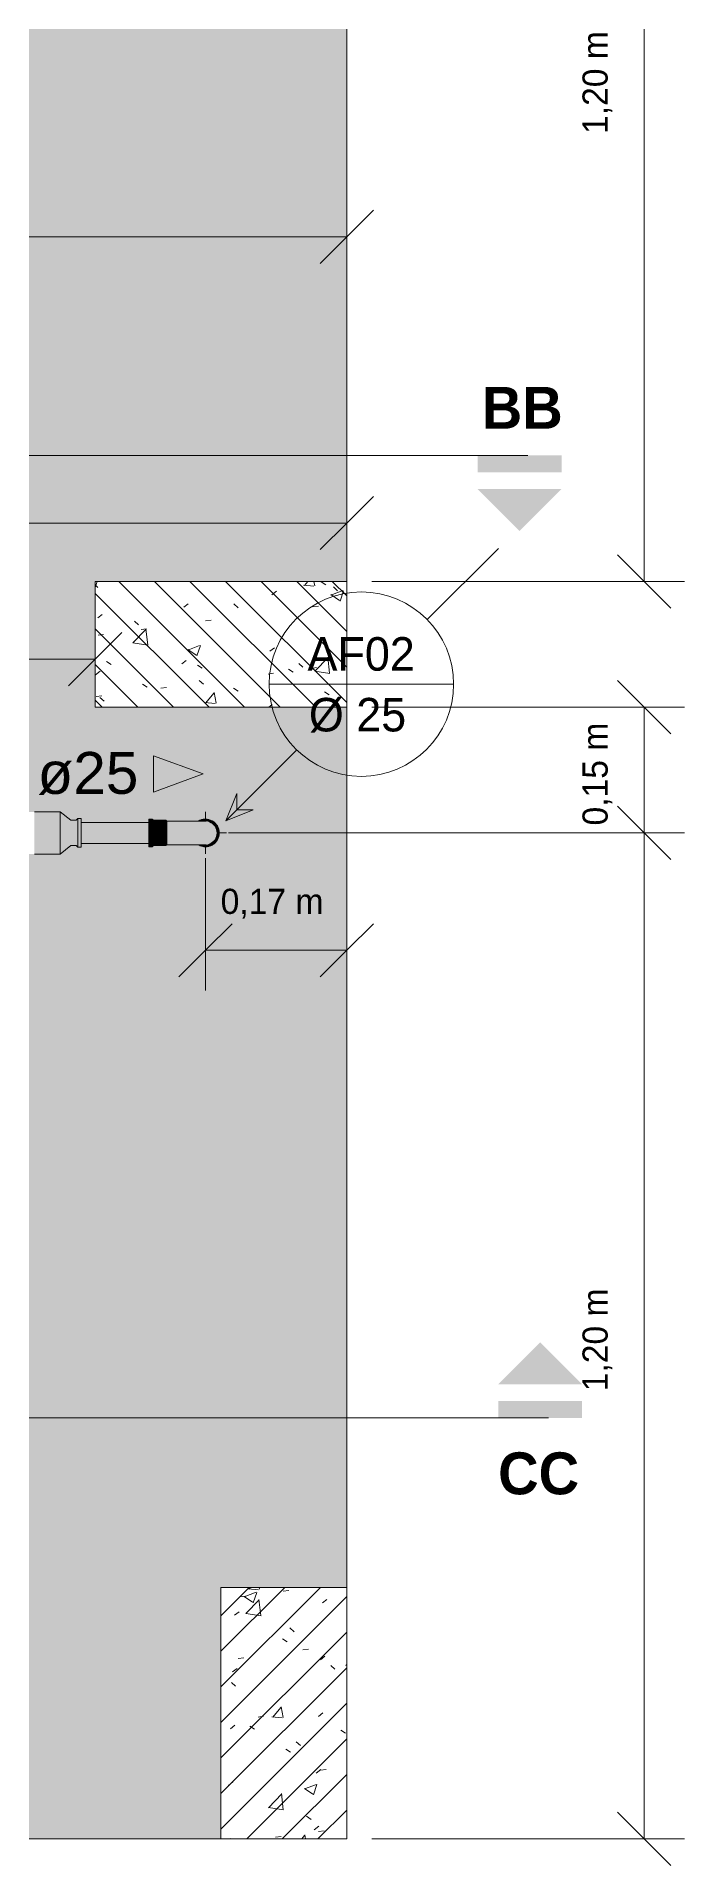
# Model space of a CAD drawing. Header units: metres. Extents: x 15 to 69.3, y -12.4 to 16.4.
# Drawn here: x 23.216 to 23.988, y 11.896 to 14.078 of the extents above; entities that cross this region are included whole.
import ezdxf

# ---------------------------------------------------------------- set-up
doc = ezdxf.new("R2010")
doc.units = ezdxf.units.M
for name, color, linetype, lineweight in [('A-ANNO-DIMS', 7, 'Continuous', 5), ('A-ANNO-DIMS-20', 7, 'Continuous', 5), ('A-ANNO-NOTE', 7, 'Continuous', 5), ('A-DETL', 7, 'Continuous', 5), ('A-DETL-GENF', 7, 'Continuous', 5), ('G-ANNO-SYMB', 7, 'Continuous', 5), ('G-ANNO-TEXT', 7, 'Continuous', 5), ('P-PIPE', 7, 'Continuous', 5), ('P-PIPE-CNTR', 7, 'Continuous', 5), ('P-PIPE-IDEN', 7, 'Continuous', 5), ('S-COLS', 7, 'Continuous', 5)]:
    doc.layers.add(name, color=color, linetype=linetype, lineweight=lineweight)
doc.layers.add('A-FLOR', color=7, linetype='Continuous', lineweight=9, true_color=0x007f00)
doc.styles.add('Arial', font='arial.ttf', dxfattribs={"height": 0.05})
doc.styles.add('Century Gothic', font='GOTHIC.TTF', dxfattribs={"height": 0.04})
doc.styles.add('Century Gothic_1', font='GOTHIC.TTF', dxfattribs={"height": 0.03})
doc.styles.add('Century Gothic_B', font='GOTHICB.TTF', dxfattribs={"height": 0.05})
doc.dimstyles.new('Setores_1_5', dxfattribs={"dimscale": 0.3048, "dimtxt": 0.031325, "dimasz": 0.208333, "dimexe": 0.15748, "dimexo": 0.098425, "dimgap": 0.114829, "dimtad": 1, "dimrnd": 0.01, "dimzin": 0, "dimdsep": 46, "dimtxsty": 'Century Gothic_1', "dimblk1": 'OBLIQUE', "dimblk2": 'OBLIQUE', "dimsah": 1, "dimcen": 0.09, "dimazin": 0, "dimtfac": 1, "dimtdec": 4, "dimtix": 1, "dimtmove": 0, "dimatfit": 3, "dimfxl": 1, "dimtvp": 1, "dimtolj": 1, "dimtzin": 0, "dimarcsym": 2})
pattern_1 = [(50, (5.07533, 0), (0.14575316, -0.01275165), [0.01524, -0.16764]), (355, (5.07533, 0), (-0.0281956, 0.152849), [0.01219, -0.13411]), (100.451, (5.08748, -0.00106), (0.1175571, 0.1400984), [0.01295, -0.14247]), (46.184, (5.07533, 0.04064), (0.2168615, -0.0336392), [0.02286, -0.25146]), (96.636, (5.0934, 0.03784), (0.1899178, 0.1979433), [0.01943, -0.21371]), (351.184, (5.07533, 0.04064), (0.1899206, 0.197941), [0.01829, -0.20117]), (21, (5.09565, 0.03048), (0.12129647, -0.0818154), [0.01524, -0.16764]), (326, (5.09565, 0.03048), (0.0494422, 0.1473543), [0.01219, -0.13411]), (71.451, (5.10576, 0.02366), (0.1707388, 0.06554), [0.01295, -0.14247]), (37.5, (5.07533, 0), (0.00247227, 0.06764328), [0.00671, -0.12578, 0.00671, -0.12944, -0.13462]), (37.5, (5.07533, 0), (0.00247227, 0.06764328), [-0.26863, 0.00671, -0.12791]), (7.5, (5.07533, 0), (0.05345655, 0.08014312), [0.00671, -0.07092, 0.00671, -0.12273, -0.05131]), (7.5, (5.07533, 0), (0.05345655, 0.08014312), [-0.20706, 0.00671, -0.0446]), (327.5, (5.03002, 0), (0.10847647, -0.00458194), [0.00671, -0.04409, 0.00671, -0.15179, -0.21031]), (327.5, (5.03002, 0), (0.10847647, -0.00458194), [-0.2093, 0.00671, -0.20361]), (317.5, (5.0097, 0), (0.11850734, 0.02034188), [0.00671, -0.05933, 0.00671, -0.09855, -0.14935]), (317.5, (5.0097, 0), (0.11850734, 0.02034188), [-0.1713, 0.00671, -0.14265])]

# ---------------------------------------------------------------- blocks, each defined once
blk = doc.blocks.new('Pilar retangular - 15 x 30 cm-V13-NÍVEL CAIXA D_ÁGUA')
at = {"layer": 'S-COLS', "true_color": 0xaaaaaa}
h = blk.add_hatch(dxfattribs=at)
h.set_pattern_fill('FP_1', color=253, style=0, pattern_type=2)
h.set_pattern_definition([(45, (0.08564, 0.00177), (-0.021213, 0.021213), [])])
h.paths.add_polyline_path([(0.075, -0.15), (0.075, 0.15), (-0.075, 0.15), (-0.075, -0.15)])
at = {"layer": 'A-DETL-GENF', "color": 253, "true_color": 0xaaaaaa}
for p, q in [((0.075, 0.15), (-0.075, 0.15)), ((-0.075, 0.15), (-0.075, -0.15)), ((0.075, -0.15), (0.075, 0.15)), ((-0.075, -0.15), (0.075, -0.15))]:
    blk.add_line(p, q, dxfattribs=at)
at = {"layer": 'S-COLS', "color": 253, "true_color": 0xaaaaaa}
for p, q in [((-0.075, 0.15), (0.075, 0.15)), ((-0.075, -0.15), (-0.075, 0.15)), ((0.075, 0.15), (0.075, -0.15)), ((0.075, -0.15), (-0.075, -0.15))]:
    blk.add_line(p, q, dxfattribs=at)
blk = doc.blocks.new('AF_Soldavel_Curva 45_90 - Standard-3502160-NÍVEL CAIXA D_ÁGUA')
at = {"layer": 'P-PIPE', "true_color": 0xe06060}
for points in [[(18.2787, 13.1278), (18.2787, 13.1441), (18.2747, 13.1443), (18.2747, 13.1278)], [(18.2801, 13.1278), (18.2799, 13.1429), (18.2787, 13.1441), (18.2787, 13.1278)], [(18.2951, 13.1278), (18.2951, 13.1427), (18.2801, 13.1427), (18.2801, 13.1278), (18.2881, 13.1278)], [(18.2962, 13.1278), (18.296, 13.1418), (18.2951, 13.1427), (18.2951, 13.1278)], [(18.3546, 13.1278), (18.3562, 13.1278), (18.355, 13.1331), (18.3529, 13.1368), (18.3486, 13.1401), (18.3446, 13.1416), (18.3399, 13.1418), (18.3023, 13.1417), (18.2962, 13.1416), (18.2962, 13.1278), (18.3542, 13.1278)], [(18.3572, 13.1278), (18.3586, 13.1278), (18.3573, 13.134), (18.3548, 13.1384), (18.3504, 13.1421), (18.3446, 13.1441), (18.3389, 13.1439), (18.3336, 13.1418), (18.3376, 13.142), (18.3399, 13.1427), (18.3454, 13.1425), (18.3498, 13.1408), (18.354, 13.137), (18.3564, 13.1326), (18.3569, 13.1298)], [(18.3572, 13.1278), (18.3563, 13.133), (18.3533, 13.1378), (18.3491, 13.1411), (18.3446, 13.1427), (18.3389, 13.1425), (18.3376, 13.1418), (18.3446, 13.1416), (18.3494, 13.1398), (18.3532, 13.1363), (18.3553, 13.1326), (18.3562, 13.1278), (18.3568, 13.1278)], [(18.2747, 13.1113), (18.2787, 13.1116), (18.2787, 13.1278), (18.2747, 13.1278), (18.2747, 13.1116)], [(18.2787, 13.1116), (18.2801, 13.1129), (18.2801, 13.1278), (18.2787, 13.1278), (18.2787, 13.1119)], [(18.2801, 13.1129), (18.2951, 13.1129), (18.2951, 13.1278), (18.2801, 13.1278), (18.2801, 13.1135)], [(18.2951, 13.1129), (18.2962, 13.114), (18.2962, 13.1278), (18.2951, 13.1278), (18.2951, 13.1138)], [(18.3315, 13.1138), (18.3446, 13.114), (18.3497, 13.1161), (18.353, 13.119), (18.3554, 13.1235), (18.3562, 13.1278), (18.2962, 13.1278), (18.2962, 13.114), (18.3282, 13.1138), (18.3301, 13.1138)], [(18.3393, 13.1116), (18.3454, 13.1117), (18.3504, 13.1135), (18.355, 13.1176), (18.3576, 13.1222), (18.3586, 13.1278), (18.3572, 13.1278), (18.3562, 13.1224), (18.3537, 13.1181), (18.3491, 13.1145), (18.3446, 13.1129), (18.3389, 13.1132), (18.3369, 13.1138), (18.3336, 13.1138), (18.3339, 13.1135), (18.3389, 13.1117)], [(18.3448, 13.1129), (18.3497, 13.1147), (18.354, 13.1186), (18.3564, 13.123), (18.3572, 13.1278), (18.3562, 13.1278), (18.355, 13.1225), (18.3529, 13.1188), (18.3486, 13.1155), (18.3446, 13.114), (18.3397, 13.1138), (18.3376, 13.1136), (18.3399, 13.1129), (18.3446, 13.1129)]]:
    blk.add_hatch(color=13, dxfattribs=at).paths.add_polyline_path(points)
at = {"layer": 'P-PIPE'}
for p, q in [((18.2787, 13.1443), (18.2747, 13.1443)), ((18.2747, 13.1443), (18.2747, 13.1278)), ((18.2801, 13.1429), (18.2787, 13.1443)), ((18.2787, 13.1443), (18.2787, 13.1278)), ((18.2951, 13.1429), (18.2801, 13.1429)), ((18.2801, 13.1429), (18.2801, 13.1278)), ((18.2962, 13.1418), (18.2951, 13.1429)), ((18.2951, 13.1429), (18.2951, 13.1278)), ((18.2962, 13.1418), (18.2962, 13.1278)), ((18.2747, 13.1278), (18.2747, 13.1113)), ((18.2787, 13.1278), (18.2787, 13.1113)), ((18.2801, 13.1278), (18.2801, 13.1127)), ((18.2951, 13.1278), (18.2951, 13.1127)), ((18.2951, 13.1127), (18.2962, 13.1138)), ((18.2962, 13.1278), (18.2962, 13.1138)), ((18.2747, 13.1113), (18.2787, 13.1113)), ((18.2787, 13.1113), (18.2801, 13.1127)), ((18.2801, 13.1127), (18.2951, 13.1127))]:
    blk.add_line(p, q, dxfattribs=at)
at = {"layer": 'P-PIPE', "flags": 128}
for points in [[(18.3421, 13.1418), (18.3402, 13.1418), (18.3344, 13.1418), (18.3255, 13.1418), (18.314, 13.1418), (18.301, 13.1418), (18.2962, 13.1418)], [(18.2962, 13.1138), (18.3095, 13.1138), (18.3217, 13.1138), (18.3316, 13.1138), (18.3386, 13.1138), (18.3419, 13.1138), (18.3421, 13.1138)]]:
    blk.add_lwpolyline(points, dxfattribs=at)
at = {"layer": 'P-PIPE'}
for radius, start, end in [(0.0165, 0, 121.3885), (0.0165, 101.9728, 121.4586), (0.0151, 0, 109.4082), (0.0165, 83.3047, 96.6826), (0.014, 86.9627, 92.31), (0.0165, 41.9697, 78.018), (0.014, 0, 70), (0.0165, 23.3004, 36.6783), (0.0165, 238.6115, 0), (0.0165, 238.5414, 258.0272), (0.0151, 250.5918, 0), (0.014, 267.69, 273.0373), (0.0165, 281.982, 318.0303), (0.014, 290, 0), (0.0165, 323.3217, 336.6996), (0.0165, 0, 18.0137), (0.0165, 341.9863, 0), (0.0165, 263.3174, 276.6953)]:
    blk.add_arc((18.3421, 13.1278), radius, start, end, dxfattribs=at)
blk = doc.blocks.new('Corte - Padrão-73413-NÍVEL CAIXA D_ÁGUA')
at = {"layer": 'G-ANNO-SYMB'}
for points in [[(0.0005, 0.0045), (0.003, 0.002), (-0.002, 0.002)], [(-0.002, 0.001), (0.003, 0.001), (0.003, 0), (-0.002, 0)]]:
    blk.add_hatch(color=256, dxfattribs=at).paths.add_polyline_path(points)
blk = doc.blocks.new('Marcador de Tubulação Circular Century 2 - Desce-874579-NÍVEL CAIXA D_ÁGUA')
at = {"layer": 'A-ANNO-NOTE'}
for p, q in [((0.01146, 0.00683), (0.00722, 0.00259)), ((-0.00221, -0.00127), (0.00879, -0.00127)), ((-0.00479, -0.00942), (-0.00056, -0.00519)), ((-0.00413, -0.0078), (-0.00479, -0.00942)), ((-0.00413, -0.00876), (-0.00413, -0.0078)), ((-0.00479, -0.00942), (-0.00316, -0.00876)), ((-0.00316, -0.00876), (-0.00413, -0.00876))]:
    blk.add_line(p, q, dxfattribs=at)
blk.add_circle((0.00329, -0.00127), 0.0055, dxfattribs=at)
blk = doc.blocks.new('Anotacao_Tuboseta - Fluxo 1-2612753-NÍVEL CAIXA D_ÁGUA')
at = {"layer": 'P-PIPE-IDEN'}
blk.add_hatch(color=256, dxfattribs=at).paths.add_polyline_path([(0, -0.00108), (0, 0.00108), (0.00297, 0)])
for p, q in [((0.00297, 0), (0, 0.00108)), ((0, 0.00108), (0, -0.00108)), ((0, -0.00108), (0.00297, 0))]:
    blk.add_line(p, q, dxfattribs=at)
blk = doc.blocks.new('DIMBLOCK11-NÍVEL CAIXA D_ÁGUA')
at = {"layer": 'A-ANNO-DIMS-20', "lineweight": 25}
for p, q in [((22.0859, 13.8389), (22.1177, 13.8707)), ((23.5859, 13.8389), (23.6177, 13.8707)), ((22.0859, 13.8389), (22.0542, 13.8072)), ((23.5859, 13.8389), (23.5542, 13.8072))]:
    blk.add_line(p, q, dxfattribs=at)
at = {"layer": 'A-ANNO-DIMS-20'}
for p, q in [((22.0859, 13.8389), (22.0859, 13.8538)), ((22.0859, 13.8389), (23.5859, 13.8389)), ((22.0859, 13.8389), (22.0859, 13.7909)), ((23.5859, 13.8389), (23.5859, 13.8538)), ((23.5859, 13.8389), (23.5859, 13.7909))]:
    blk.add_line(p, q, dxfattribs=at)
at = {"layer": 'A-ANNO-DIMS-20', "color": 0, "insert": (22.7698, 13.9124), "char_height": 0.03, "width": 0.158714, "attachment_point": 1, "line_spacing_factor": 0.984502, "style": 'Century Gothic_1'}
blk.add_mtext('1,50 m', dxfattribs=at)
blk = doc.blocks.new('_Oblique')
at = {"color": 0, "linetype": 'ByBlock', "lineweight": -2}
blk.add_line((-0.5, -0.5), (0.5, 0.5), dxfattribs=at)
blk = doc.blocks.new('DIMBLOCK14-NÍVEL CAIXA D_ÁGUA')
at = {"layer": 'A-ANNO-DIMS-20', "lineweight": 25}
for p, q in [((23.9405, 13.2778), (23.9087, 13.3096)), ((23.9405, 13.2778), (23.9722, 13.2461)), ((23.9405, 13.1278), (23.9087, 13.1596)), ((23.9405, 13.1278), (23.9722, 13.0961))]:
    blk.add_line(p, q, dxfattribs=at)
at = {"layer": 'A-ANNO-DIMS-20'}
for p, q in [((23.9405, 13.2778), (23.6159, 13.2778)), ((23.9405, 13.1278), (23.9405, 13.2778)), ((23.9405, 13.2778), (23.9885, 13.2778)), ((23.9405, 13.1278), (23.4451, 13.1278)), ((23.9405, 13.1278), (23.9885, 13.1278))]:
    blk.add_line(p, q, dxfattribs=at)
at = {"layer": 'A-ANNO-DIMS-20', "color": 0, "insert": (23.867, 13.1367), "char_height": 0.03, "width": 0.158714, "attachment_point": 1, "rotation": 90, "line_spacing_factor": 0.984502, "style": 'Century Gothic_1'}
blk.add_mtext('0,15 m', dxfattribs=at)
blk = doc.blocks.new('DIMBLOCK15-NÍVEL CAIXA D_ÁGUA')
at = {"layer": 'A-ANNO-DIMS-20', "lineweight": 25}
for p, q in [((22.0859, 13.3352), (22.1177, 13.367)), ((23.2859, 13.3352), (23.3177, 13.367)), ((22.0859, 13.3352), (22.0542, 13.3035)), ((23.2859, 13.3352), (23.2542, 13.3035))]:
    blk.add_line(p, q, dxfattribs=at)
at = {"layer": 'A-ANNO-DIMS-20'}
for p, q in [((22.0859, 13.3352), (22.0859, 13.3501)), ((22.0859, 13.3352), (23.2859, 13.3352)), ((22.0859, 13.3352), (22.0859, 13.2872)), ((23.2859, 13.3352), (23.2859, 13.3501)), ((23.2859, 13.3352), (23.2859, 13.2872))]:
    blk.add_line(p, q, dxfattribs=at)
at = {"layer": 'A-ANNO-DIMS-20', "color": 0, "insert": (22.6198, 13.4087), "char_height": 0.03, "width": 0.158714, "attachment_point": 1, "line_spacing_factor": 0.984502, "style": 'Century Gothic_1'}
blk.add_mtext('1,20 m', dxfattribs=at)
blk = doc.blocks.new('DIMBLOCK16-NÍVEL CAIXA D_ÁGUA')
at = {"layer": 'A-ANNO-DIMS-20', "lineweight": 25}
for p, q in [((23.9405, 13.1278), (23.9087, 13.1596)), ((23.9405, 13.1278), (23.9722, 13.0961)), ((23.9405, 11.9278), (23.9087, 11.9596)), ((23.9405, 11.9278), (23.9722, 11.8961))]:
    blk.add_line(p, q, dxfattribs=at)
at = {"layer": 'A-ANNO-DIMS-20'}
for p, q in [((23.9405, 13.1278), (23.6012, 13.1278)), ((23.9405, 11.9278), (23.9405, 13.1278)), ((23.9405, 13.1278), (23.9885, 13.1278)), ((23.9405, 11.9278), (23.6159, 11.9278)), ((23.9405, 11.9278), (23.9885, 11.9278))]:
    blk.add_line(p, q, dxfattribs=at)
at = {"layer": 'A-ANNO-DIMS-20', "color": 0, "insert": (23.867, 12.4617), "char_height": 0.03, "width": 0.158714, "attachment_point": 1, "rotation": 90, "line_spacing_factor": 0.984502, "style": 'Century Gothic_1'}
blk.add_mtext('1,20 m', dxfattribs=at)
blk = doc.blocks.new('DIMBLOCK18-NÍVEL CAIXA D_ÁGUA')
at = {"layer": 'A-ANNO-DIMS-20', "lineweight": 25}
for p, q in [((23.9405, 14.6278), (23.9087, 14.6596)), ((23.9405, 14.6278), (23.9722, 14.5961)), ((23.9405, 13.4278), (23.9087, 13.4596)), ((23.9405, 13.4278), (23.9722, 13.3961))]:
    blk.add_line(p, q, dxfattribs=at)
at = {"layer": 'A-ANNO-DIMS-20'}
for p, q in [((23.9405, 14.6278), (23.9159, 14.6278)), ((23.9405, 14.6278), (23.9405, 13.4278)), ((23.9405, 14.6278), (23.9885, 14.6278)), ((23.9405, 13.4278), (23.6159, 13.4278)), ((23.9405, 13.4278), (23.9885, 13.4278))]:
    blk.add_line(p, q, dxfattribs=at)
at = {"layer": 'A-ANNO-DIMS-20', "color": 0, "insert": (23.867, 13.9617), "char_height": 0.03, "width": 0.158714, "attachment_point": 1, "rotation": 90, "line_spacing_factor": 0.984502, "style": 'Century Gothic_1'}
blk.add_mtext('1,20 m', dxfattribs=at)
blk = doc.blocks.new('DIMBLOCK20-NÍVEL CAIXA D_ÁGUA')
at = {"layer": 'A-ANNO-DIMS-20'}
for p, q in [((23.4175, 12.9878), (23.4175, 13.0978)), ((23.4175, 12.9878), (23.5859, 12.9878)), ((23.4175, 12.9878), (23.4175, 12.9398)), ((23.5859, 12.9878), (23.5859, 13.0027)), ((23.5859, 12.9878), (23.5859, 12.9398))]:
    blk.add_line(p, q, dxfattribs=at)
at = {"layer": 'A-ANNO-DIMS-20', "lineweight": 25}
for p, q in [((23.4175, 12.9878), (23.4492, 13.0195)), ((23.5859, 12.9878), (23.6177, 13.0195)), ((23.4175, 12.9878), (23.3857, 12.956)), ((23.5859, 12.9878), (23.5542, 12.956))]:
    blk.add_line(p, q, dxfattribs=at)
at = {"layer": 'A-ANNO-DIMS-20', "color": 0, "insert": (23.4356, 13.0612), "char_height": 0.03, "width": 0.158714, "attachment_point": 1, "line_spacing_factor": 0.984502, "style": 'Century Gothic_1'}
blk.add_mtext('0,17 m', dxfattribs=at)
blk = doc.blocks.new('DIMBLOCK21-NÍVEL CAIXA D_ÁGUA')
at = {"layer": 'A-ANNO-DIMS-20'}
for p, q in [((22.3181, 13.4975), (22.3181, 13.5455)), ((23.5859, 13.4975), (23.5859, 13.5124)), ((22.3181, 13.4975), (23.5859, 13.4975)), ((22.3181, 13.4975), (22.3181, 13.4778)), ((23.5859, 13.4975), (23.5859, 13.4495))]:
    blk.add_line(p, q, dxfattribs=at)
at = {"layer": 'A-ANNO-DIMS-20', "lineweight": 25}
for p, q in [((22.3181, 13.4975), (22.3499, 13.5293)), ((23.5859, 13.4975), (23.6177, 13.5293)), ((22.3181, 13.4975), (22.2864, 13.4658)), ((23.5859, 13.4975), (23.5542, 13.4658))]:
    blk.add_line(p, q, dxfattribs=at)
at = {"layer": 'A-ANNO-DIMS-20', "color": 0, "insert": (22.8859, 13.571), "char_height": 0.03, "width": 0.158714, "attachment_point": 1, "line_spacing_factor": 0.984502, "style": 'Century Gothic_1'}
blk.add_mtext('1,27 m', dxfattribs=at)

msp = doc.modelspace()

# ---------------------------------------------------------------- hatches: boundary and pattern name
at = {"layer": 'A-DETL-GENF', "true_color": 0x808080}
h = msp.add_hatch(dxfattribs=at)
h.set_pattern_fill('FP_2', color=8, style=0, pattern_type=2)
h.set_pattern_definition(pattern_1)
h.paths.add_polyline_path([(23.5859, 13.2778), (23.5859, 13.4278), (23.2859, 13.4278), (23.2859, 13.2778)])
h = msp.add_hatch(dxfattribs=at)
h.set_pattern_fill('FP_2', color=8, style=0, pattern_type=2)
h.set_pattern_definition(pattern_1)
h.paths.add_polyline_path([(23.5859, 11.9278), (23.5859, 12.2278), (23.4359, 12.2278), (23.4359, 11.9278)])
at = {"layer": 'A-FLOR', "true_color": 0x464646}
h = msp.add_hatch(color=49, dxfattribs=at)
h.paths.add_polyline_path([(21.9606, 11.9278), (23.4359, 11.9278), (23.4359, 12.2278), (23.5859, 12.2278), (23.5859, 13.2778), (23.2859, 13.2778), (23.2859, 13.4278), (23.5859, 13.4278), (23.5859, 14.6028), (23.1433, 14.6028), (23.1433, 14.5971), (23.1358, 14.5975), (23.1328, 14.5996), (23.1069, 14.5993), (23.1052, 14.6007), (23.1002, 14.6007), (23.0934, 14.598), (23.0923, 14.5979), (23.0909, 14.5975), (23.0895, 14.5975), (23.0859, 14.5971), (23.081, 14.5975), (23.0806, 14.5975), (23.0785, 14.598), (23.078, 14.5981), (23.0716, 14.6007), (23.0664, 14.6005), (23.0649, 14.5993), (23.057, 14.5993), (23.0568, 14.5992), (23.0387, 14.5993), (23.036, 14.5975), (23.0263, 14.5971), (23.0263, 14.6028), (22.8452, 14.6028), (22.8444, 14.5801), (22.84, 14.5326), (22.8325, 14.4854), (22.8221, 14.4388), (22.8088, 14.393), (22.7926, 14.348), (22.7736, 14.3042), (22.7519, 14.2617), (22.7276, 14.2206), (22.7008, 14.1811), (22.6715, 14.1434), (22.64, 14.1076), (22.6062, 14.0738), (22.5704, 14.0422), (22.5327, 14.013), (22.4932, 13.9861), (22.4521, 13.9618), (22.4095, 13.9401), (22.3657, 13.9212), (22.3208, 13.905), (22.275, 13.8917), (22.2284, 13.8813), (22.1812, 13.8738), (22.1338, 13.8693), (22.1109, 13.8686), (22.1109, 13.5063), (22.1167, 13.5063), (22.1167, 13.4988), (22.1146, 13.4958), (22.1146, 13.4769), (22.1131, 13.4758), (22.1131, 13.4614), (22.1139, 13.4614), (22.1139, 13.4618), (22.1156, 13.463), (22.1318, 13.463), (22.1331, 13.464), (22.1371, 13.4639), (22.1371, 13.4603), (22.2507, 13.4603), (22.2507, 13.4643), (22.2549, 13.4639), (22.2561, 13.4627), (22.2711, 13.4627), (22.2722, 13.4616), (22.2972, 13.4618), (22.3096, 13.4618), (22.3099, 13.4621), (22.3155, 13.4641), (22.3214, 13.4639), (22.3268, 13.4618), (22.331, 13.458), (22.3337, 13.453), (22.3346, 13.4478), (22.3333, 13.4416), (22.3306, 13.4371), (22.3264, 13.4335), (22.3206, 13.4316), (22.3149, 13.4317), (22.3085, 13.4338), (22.2972, 13.4338), (22.2721, 13.4338), (22.2711, 13.4329), (22.2561, 13.4329), (22.2547, 13.4316), (22.2507, 13.4313), (22.2507, 13.4353), (22.1371, 13.4353), (22.1371, 13.4316), (22.1331, 13.4316), (22.1317, 13.4326), (22.1156, 13.4326), (22.1139, 13.4338), (22.1139, 13.4342), (22.1129, 13.4342), (22.1131, 13.4335), (22.1131, 13.4198), (22.1146, 13.4187), (22.1146, 13.3998), (22.1167, 13.3968), (22.1167, 13.3893), (22.1109, 13.3893), (22.1109, 13.2606), (22.1167, 13.2606), (22.1167, 13.2531), (22.1146, 13.2501), (22.1144, 13.224), (22.1131, 13.2225), (22.1145, 13.209), (22.1182, 13.1967), (22.1247, 13.1848), (22.1329, 13.1748), (22.1431, 13.1663), (22.1548, 13.1601), (22.1675, 13.1563), (22.1807, 13.155), (22.1824, 13.1565), (22.2083, 13.1565), (22.2113, 13.1586), (22.2188, 13.1586), (22.2188, 13.1528), (23.2444, 13.1528), (23.257, 13.1429), (23.2634, 13.1429), (23.2654, 13.1449), (23.2694, 13.1449), (23.2694, 13.1403), (23.3501, 13.1403), (23.3501, 13.1443), (23.3541, 13.1441), (23.3555, 13.1427), (23.3705, 13.1427), (23.3716, 13.1416), (23.4035, 13.1418), (23.4089, 13.1418), (23.4092, 13.1421), (23.4148, 13.1441), (23.4207, 13.1439), (23.4257, 13.1421), (23.4303, 13.138), (23.433, 13.133), (23.434, 13.1278), (23.4326, 13.1216), (23.4301, 13.1172), (23.4257, 13.1135), (23.4199, 13.1116), (23.4142, 13.1117), (23.4089, 13.1138), (23.3799, 13.1139), (23.3714, 13.1138), (23.3705, 13.1129), (23.3555, 13.1129), (23.3541, 13.1116), (23.3501, 13.1113), (23.3501, 13.1153), (23.2694, 13.1153), (23.2694, 13.1107), (23.2654, 13.1107), (23.2634, 13.1127), (23.257, 13.1127), (23.2441, 13.1026), (22.2188, 13.1028), (22.2188, 13.0971), (22.2113, 13.0971), (22.2083, 13.0992), (22.1824, 13.0992), (22.1807, 13.1007), (22.1607, 13.1024), (22.143, 13.1066), (22.1254, 13.1139), (22.109, 13.1239), (22.0945, 13.1364), (22.0821, 13.1509), (22.0717, 13.1681), (22.0648, 13.1849), (22.0602, 13.2044), (22.0588, 13.2225), (22.0573, 13.2242), (22.0573, 13.2501), (22.0552, 13.2531), (22.0552, 13.2606), (22.0609, 13.2606), (22.0609, 13.3893), (22.0552, 13.3893), (22.0552, 13.3968), (22.0573, 13.3998), (22.0573, 13.4187), (22.0588, 13.4198), (22.0588, 13.4758), (22.0573, 13.4769), (22.0573, 13.4958), (22.0552, 13.4988), (22.0552, 13.5063), (22.0609, 13.5063), (22.0609, 13.8686), (22.0381, 13.8693), (21.9907, 13.8738), (21.9435, 13.8813), (21.8969, 13.8917), (21.8511, 13.905), (21.8062, 13.9212), (21.7624, 13.9401), (21.7198, 13.9618), (21.6787, 13.9861), (21.6392, 14.013), (21.6015, 14.0422), (21.5657, 14.0738), (21.5319, 14.1076), (21.5004, 14.1434), (21.4711, 14.1811), (21.4443, 14.2206), (21.42, 14.2617), (21.3983, 14.3042), (21.3793, 14.348), (21.3631, 14.393), (21.3498, 14.4388), (21.3394, 14.4854), (21.3319, 14.5326), (21.3274, 14.5801), (21.326, 14.6278), (21.3274, 14.6755), (21.3319, 14.7231), (21.3394, 14.7702), (21.3498, 14.8168), (21.3631, 14.8627), (21.3793, 14.9076), (21.3983, 14.9514), (21.42, 14.9939), (21.4443, 15.035), (21.4711, 15.0745), (21.5004, 15.1122), (21.5319, 15.1481), (21.5657, 15.1818), (21.6015, 15.2134), (21.6392, 15.2427), (21.6787, 15.2695), (21.7198, 15.2938), (21.7624, 15.3155), (21.8062, 15.3344), (21.8511, 15.3506), (21.8969, 15.3639), (21.9435, 15.3743), (21.9907, 15.3818), (22.0381, 15.3863), (22.0734, 15.3874), (22.0734, 15.5608), (22.0694, 15.5608), (22.0697, 15.5648), (22.0711, 15.5662), (22.0708, 15.5778), (20.4359, 15.5778), (20.4359, 15.2778), (20.2859, 15.2778), (20.2859, 13.4278), (20.5859, 13.4278), (20.5859, 13.2778), (20.2859, 13.2778), (20.2859, 12.2278), (20.4359, 12.2278), (20.4359, 11.9278), (20.5859, 11.9278)])
h.paths.add_polyline_path([(23.5859, 14.6528), (23.5859, 15.4278), (23.2859, 15.4278), (23.2859, 15.5778), (22.101, 15.5778), (22.1008, 15.5662), (22.1022, 15.5648), (22.1024, 15.5608), (22.0984, 15.5608), (22.0984, 15.3874), (22.1338, 15.3863), (22.1812, 15.3818), (22.2284, 15.3743), (22.275, 15.3639), (22.3208, 15.3506), (22.3657, 15.3344), (22.4095, 15.3155), (22.4521, 15.2938), (22.4932, 15.2695), (22.5327, 15.2427), (22.5704, 15.2134), (22.6062, 15.1818), (22.64, 15.1481), (22.6715, 15.1122), (22.7008, 15.0745), (22.7276, 15.035), (22.7519, 14.9939), (22.7736, 14.9514), (22.7926, 14.9076), (22.8088, 14.8627), (22.8221, 14.8168), (22.8325, 14.7702), (22.84, 14.7231), (22.8444, 14.6755), (22.8452, 14.6528), (23.0263, 14.6528), (23.0263, 14.6586), (23.0363, 14.6579), (23.039, 14.6561), (23.057, 14.6563), (23.0571, 14.6562), (23.0649, 14.6563), (23.0666, 14.655), (23.0724, 14.6552), (23.0785, 14.6576), (23.0796, 14.6577), (23.081, 14.6581), (23.083, 14.6582), (23.086, 14.6586), (23.0909, 14.6581), (23.0913, 14.6581), (23.0932, 14.6576), (23.0945, 14.6573), (23.1007, 14.6549), (23.1054, 14.655), (23.1069, 14.6563), (23.1328, 14.656), (23.1358, 14.6581), (23.1433, 14.6586), (23.1433, 14.6528), (23.545, 14.6528)])
at = {"layer": 'P-PIPE', "true_color": 0xe06060}
for points in [[(23.2136, 13.1026), (23.2441, 13.1026), (23.2441, 13.153), (23.2136, 13.1528), (23.2136, 13.1028)], [(23.2441, 13.1026), (23.257, 13.1127), (23.257, 13.1429), (23.2441, 13.153), (23.2441, 13.1035)], [(23.2634, 13.1127), (23.2634, 13.1429), (23.257, 13.1429), (23.257, 13.1127)], [(23.2654, 13.1107), (23.2654, 13.1449), (23.2634, 13.1426), (23.2634, 13.1127), (23.265, 13.1111)], [(23.266, 13.1107), (23.2694, 13.1107), (23.2694, 13.1449), (23.2654, 13.1449), (23.2654, 13.1107)]]:
    msp.add_hatch(color=13, dxfattribs=at).paths.add_polyline_path(points)
at = {"layer": 'P-PIPE', "true_color": 0x00ffff}
for points in [[(23.3501, 13.1278), (23.3501, 13.1403), (23.2694, 13.1403), (23.2694, 13.1278), (23.3469, 13.1278)], [(23.2694, 13.1153), (23.3501, 13.1154), (23.3501, 13.1278), (23.2694, 13.1278), (23.2694, 13.1157)]]:
    msp.add_hatch(color=4, dxfattribs=at).paths.add_polyline_path(points)

# ---------------------------------------------------------------- linework, layer by layer
at = {"layer": 'A-DETL'}
for p, q in [((23.5859, 13.4278), (23.2859, 13.4278)), ((23.2859, 13.4278), (23.2859, 13.2778)), ((23.5859, 13.2778), (23.5859, 13.4278)), ((23.2859, 13.2778), (23.5859, 13.2778)), ((23.5859, 12.2278), (23.4359, 12.2278)), ((23.4359, 12.2278), (23.4359, 11.9278)), ((23.5859, 11.9278), (23.5859, 12.2278)), ((23.4359, 11.9278), (23.5859, 11.9278))]:
    msp.add_line(p, q, dxfattribs=at)
at = {"layer": 'A-FLOR', "color": 9, "true_color": 0xaad4aa}
for p, q in [((23.5859, 13.4278), (23.5859, 15.4278)), ((23.5859, 12.2278), (23.5859, 13.2778)), ((20.4359, 11.9278), (23.4359, 11.9278))]:
    msp.add_line(p, q, dxfattribs=at)
at = {"layer": 'G-ANNO-SYMB'}
for p, q in [((20.1295, 13.5781), (23.802, 13.5781)), ((20.1541, 12.43), (23.8266, 12.43))]:
    msp.add_line(p, q, dxfattribs=at)
at = {"layer": 'P-PIPE'}
for p, q in [((23.2441, 13.153), (23.2136, 13.153)), ((23.257, 13.1429), (23.2441, 13.153)), ((23.2441, 13.1026), (23.2441, 13.153)), ((23.2634, 13.1429), (23.257, 13.1429)), ((23.2654, 13.1449), (23.2634, 13.1429)), ((23.2694, 13.1449), (23.2654, 13.1449)), ((23.2654, 13.1449), (23.2654, 13.1107)), ((23.2694, 13.1107), (23.2694, 13.1449)), ((23.3501, 13.1403), (23.2694, 13.1403)), ((23.2694, 13.1153), (23.3501, 13.1153)), ((23.2136, 13.1026), (23.2441, 13.1026)), ((23.2441, 13.1026), (23.257, 13.1127)), ((23.257, 13.1127), (23.2634, 13.1127)), ((23.2634, 13.1127), (23.2654, 13.1107)), ((23.2654, 13.1107), (23.2694, 13.1107))]:
    msp.add_line(p, q, dxfattribs=at)
at = {"layer": 'P-PIPE-CNTR'}
for p, q in [((23.4175, 13.1427), (23.4175, 13.1528)), ((23.4175, 13.1028), (23.4175, 13.1129)), ((23.4326, 13.1278), (23.4425, 13.1278))]:
    msp.add_line(p, q, dxfattribs=at)

# ---------------------------------------------------------------- block references
at = {"layer": 'A-ANNO-NOTE', "xscale": 20, "yscale": 20, "zscale": 20}
msp.add_blockref('Marcador de Tubulação Circular Century 2 - Desce-874579-NÍVEL CAIXA D_ÁGUA', (23.5376, 13.3307), dxfattribs=at)
at = {"layer": 'G-ANNO-SYMB', "xscale": 19.99999999999999, "yscale": 19.99999999999999, "zscale": 19.99999999999999, "rotation": 180}
msp.add_blockref('Corte - Padrão-73413-NÍVEL CAIXA D_ÁGUA', (23.802, 13.5781), dxfattribs=at)
at = {"layer": 'G-ANNO-SYMB', "extrusion": (0, 0, -1), "xscale": 19.99999999999999, "yscale": 19.99999999999999, "zscale": 19.99999999999999}
msp.add_blockref('Corte - Padrão-73413-NÍVEL CAIXA D_ÁGUA', (-23.8266, 12.43), dxfattribs=at)
at = {"layer": 'P-PIPE'}
msp.add_blockref('AF_Soldavel_Curva 45_90 - Standard-3502160-NÍVEL CAIXA D_ÁGUA', (5.0753, 0), dxfattribs=at)
at = {"layer": 'P-PIPE-IDEN', "xscale": 19.99999999999999, "yscale": 19.99999999999999, "zscale": 19.99999999999999}
msp.add_blockref('Anotacao_Tuboseta - Fluxo 1-2612753-NÍVEL CAIXA D_ÁGUA', (23.3555, 13.1982), dxfattribs=at)
at = {"layer": 'S-COLS', "color": 253, "true_color": 0xaaaaaa, "rotation": 269.9999999999993}
msp.add_blockref('Pilar retangular - 15 x 30 cm-V13-NÍVEL CAIXA D_ÁGUA', (23.4359, 13.3528), dxfattribs=at)
at = {"layer": 'S-COLS', "color": 253, "true_color": 0xaaaaaa}
msp.add_blockref('Pilar retangular - 15 x 30 cm-V13-NÍVEL CAIXA D_ÁGUA', (23.5109, 12.0778), dxfattribs=at)

# ---------------------------------------------------------------- texts
at = {"layer": 'A-ANNO-NOTE', "char_height": 0.04, "attachment_point": 1, "style": 'Century Gothic'}
for s, insert, width in [('AF02', (23.5392, 13.3614), 0.157131), ('Ø 25', (23.5408, 13.2889), 0.155527)]:
    msp.add_mtext(s, dxfattribs=dict(at, insert=insert, width=width))
at = {"layer": 'G-ANNO-TEXT', "color": 5, "true_color": 0x0000ff, "char_height": 0.05, "attachment_point": 1, "style": 'Century Gothic_B', "bg_fill": 3, "box_fill_scale": 1.25, "bg_fill_color": 256, "bg_fill_true_color": 13158600, "bg_fill_transparency": 0}
for s, insert, width in [('BB', (23.7469, 13.66), 0.099409), ('CC', (23.7664, 12.3888), 0.131477)]:
    msp.add_mtext(s, dxfattribs=dict(at, insert=insert, width=width))
at = {"layer": 'P-PIPE-IDEN', "insert": (23.2172, 13.2244), "char_height": 0.05, "width": 0.144304, "attachment_point": 1, "style": 'Arial'}
msp.add_mtext('ø25', dxfattribs=at)

# ---------------------------------------------------------------- dimensions: what is measured, and where the dimension line sits
at = {"layer": 'A-ANNO-DIMS'}
for base, p1, p2, override, picture, middle in [((23.5859, 13.8389), (22.0859, 13.8838), (23.5859, 13.8838), {"dimpost": '<>', "dimfxl": 1.5}, 'DIMBLOCK11-NÍVEL CAIXA D_ÁGUA', (22.8359, 13.8897)), ((23.5859, 13.4975), (22.3181, 13.4478), (23.5859, 13.5424), {"dimpost": '<>', "dimfxl": 1.271335}, 'DIMBLOCK21-NÍVEL CAIXA D_ÁGUA', (22.952, 13.5483)), ((23.2859, 13.3352), (22.0859, 13.3801), (23.2859, 13.3801), {"dimpost": '<>', "dimfxl": 1.2}, 'DIMBLOCK15-NÍVEL CAIXA D_ÁGUA', (22.6859, 13.386)), ((23.5859, 12.9878), (23.4175, 13.1278), (23.5859, 13.0327), {"dimpost": '<>', "dimfxl": 0.193487}, 'DIMBLOCK20-NÍVEL CAIXA D_ÁGUA', (23.5017, 13.0385))]:
    dim = msp.add_linear_dim(base=base, p1=p1, p2=p2, dimstyle='Setores_1_5', override=override, dxfattribs=at)
    dim.commit()
    dim.dimension.update_dxf_attribs({"geometry": picture, "text_midpoint": middle})
dim = msp.add_linear_dim(base=(23.9405, 13.2778), p1=(23.4151, 13.1278), p2=(23.5859, 13.2778), angle=90, dimstyle='Setores_1_5', override={"dimpost": '<>', "dimfxl": 0.227326}, dxfattribs=at)
dim.commit()
dim.dimension.update_dxf_attribs({"geometry": 'DIMBLOCK14-NÍVEL CAIXA D_ÁGUA', "text_midpoint": (23.8897, 13.2028)})

# ---------------------------------------------------------------- next in the draw order: dimensions: what is measured, and where the dimension line sits
for base, p1, p2, override, picture, middle in [((23.9405, 13.4278), (23.8859, 14.6278), (23.5859, 13.4278), {"dimpost": '<>', "dimfxl": 1.236932}, 'DIMBLOCK18-NÍVEL CAIXA D_ÁGUA', (23.8897, 14.0278)), ((23.9405, 13.1278), (23.5859, 11.9278), (23.5712, 13.1278), {"dimpost": '<>', "dimfxl": 1.200091}, 'DIMBLOCK16-NÍVEL CAIXA D_ÁGUA', (23.8897, 12.5278))]:
    dim = msp.add_linear_dim(base=base, p1=p1, p2=p2, angle=90, dimstyle='Setores_1_5', override=override, dxfattribs=at)
    dim.commit()
    dim.dimension.update_dxf_attribs({"geometry": picture, "text_midpoint": middle})

doc.saveas('drawing.dxf')
